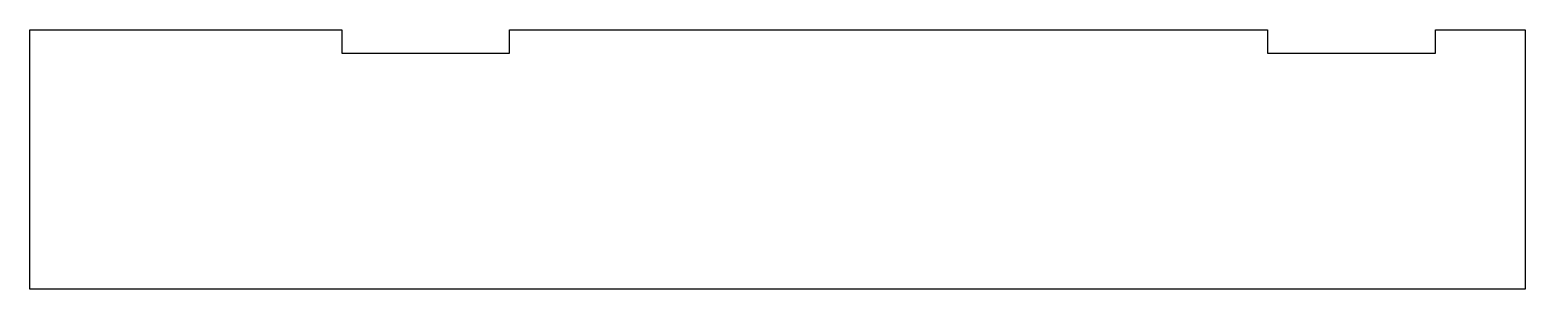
# Model space of a CAD drawing. Header units: metres. Extents: x -18.5 to 13.8, y -1.1 to 46.5.
# Drawn here: x -18.55 to 13.75, y -1.1 to 4.5 of the extents above.
import ezdxf

# ---------------------------------------------------------------- set-up
doc = ezdxf.new("R2010")
doc.units = ezdxf.units.M

msp = doc.modelspace()

# ---------------------------------------------------------------- linework, layer by layer
for p, q in [((-18.55, 3.918), (-18.55, 4.505)), ((-18.55, 4.505), (-14.627, 4.505)), ((-14.627, 4.505), (-11.814, 4.505)), ((-11.814, 4.505), (-11.814, 4)), ((-8.186, 4), (-8.186, 4.505)), ((-8.186, 4.505), (1.294, 4.505)), ((1.294, 4.505), (8.186, 4.505)), ((8.186, 4.505), (8.186, 4)), ((11.814, 4), (11.814, 4.505)), ((11.814, 4.505), (12.532, 4.505)), ((12.532, 4.505), (13.75, 4.505)), ((13.75, 4.505), (13.75, 3.652)), ((-18.55, 3.9), (-18.55, 3.918)), ((-18.55, 3.885), (-18.55, 3.9)), ((-18.55, 0.059), (-18.55, 3.885)), ((-11.814, 4), (-9.976, 4)), ((-9.976, 4), (-8.186, 4)), ((8.186, 4), (10.024, 4)), ((10.024, 4), (11.814, 4)), ((13.75, 3.652), (13.75, -1.1)), ((-18.55, -0.066), (-18.55, 0.059)), ((-18.55, -0.16), (-18.55, -0.066)), ((-18.55, -0.217), (-18.55, -0.16)), ((-18.55, -0.759), (-18.55, -0.217)), ((-18.55, -0.792), (-18.55, -0.759)), ((-18.55, -1.1), (-18.55, -0.792)), ((-18.115, -1.1), (-18.55, -1.1)), ((-17.14, -1.1), (-18.115, -1.1)), ((-12.5, -1.1), (-17.14, -1.1)), ((-12.316, -1.1), (-12.5, -1.1)), ((-12.055, -1.1), (-12.316, -1.1)), ((-12.316, -1.1), (-12.316, -1.1)), ((-11.729, -1.1), (-12.055, -1.1)), ((-11.358, -1.1), (-11.729, -1.1)), ((-10.975, -1.1), (-11.358, -1.1)), ((-10.615, -1.1), (-10.975, -1.1)), ((-10.315, -1.1), (-10.615, -1.1)), ((-10.103, -1.1), (-10.315, -1.1)), ((-9.994, -1.1), (-10.103, -1.1)), ((-5.448, -1.1), (-9.994, -1.1)), ((9.714, -1.1), (-5.448, -1.1)), ((9.866, -1.1), (9.714, -1.1)), ((10.106, -1.1), (9.866, -1.1)), ((10.416, -1.1), (10.106, -1.1)), ((10.765, -1.1), (10.416, -1.1)), ((11.121, -1.1), (10.765, -1.1)), ((11.449, -1.1), (11.121, -1.1)), ((11.724, -1.1), (11.449, -1.1)), ((11.928, -1.1), (11.724, -1.1)), ((13.75, -1.1), (11.928, -1.1))]:
    msp.add_line(p, q)

doc.saveas('drawing.dxf')
